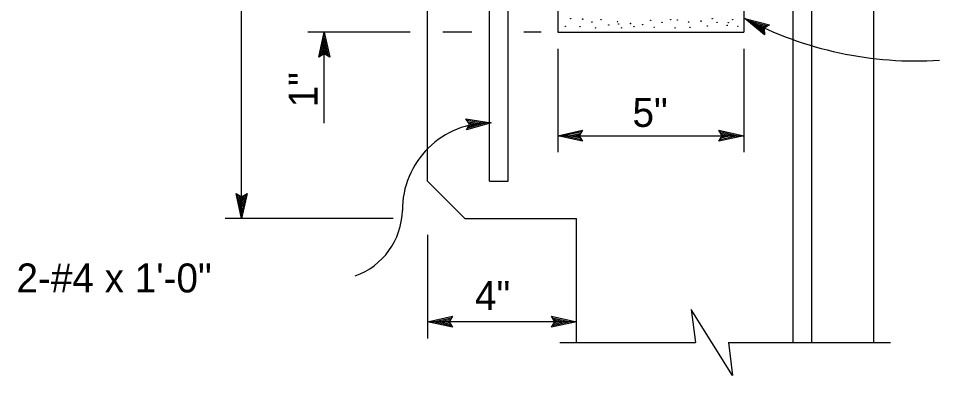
# Model space of a CAD drawing. Extents: x -893 to 867, y -474 to 712.
# Drawn here: x -25.6 to 197.3, y -277.1 to -190.8 of the extents above; entities that cross this region are included whole.
import ezdxf

# ---------------------------------------------------------------- set-up
doc = ezdxf.new("R2010")
doc.units = 0
for name, color, linetype in [('56 Stage 3 Anno', 7, 'Continuous'), ('57 Undefined', 7, 'Continuous'), ('59 Sndwall Anno', 7, 'Continuous'), ('60 Nongeo Data', 7, 'Continuous')]:
    doc.layers.add(name, color=color, linetype=linetype)

msp = doc.modelspace()

# ---------------------------------------------------------------- linework, layer by layer
at = {"layer": '56 Stage 3 Anno'}
for p, q in [((28.42, -239.11), (28.42, -113.11)), ((154.95, -194.72), (150.22, -190.79)), ((150.22, -190.79), (150.22, -190.79)), ((150.22, -190.79), (156.17, -192.34)), ((154.92, -194.3), (151.45, -191.42)), ((151.46, -191.42), (155.8, -192.55)), ((154.88, -193.88), (152.68, -192.05)), ((152.68, -192.05), (155.48, -192.78)), ((154.88, -193.49), (153.91, -192.68)), ((153.91, -192.68), (155.11, -192.99)), ((156.17, -192.34), (154.85, -193.16)), ((154.85, -193.16), (154.95, -194.72)), ((156.17, -192.34), (156.17, -192.34)), ((69.22, -194.11), (44.42, -194.11)), ((47.08, -200.11), (48.42, -194.11)), ((47.43, -199.89), (48.42, -195.49)), ((48.42, -216.09), (48.42, -194.11)), ((48.42, -194.11), (48.42, -194.11)), ((48.42, -194.11), (49.75, -200.11)), ((48.42, -195.5), (49.39, -199.87)), ((84.14, -194.11), (77.1, -194.11)), ((100.92, -194.11), (96.68, -194.11)), ((154.95, -194.72), (154.95, -194.72)), ((47.79, -199.66), (48.42, -196.87)), ((48.14, -199.48), (48.41, -198.25)), ((48.41, -198.25), (48.68, -199.46)), ((48.42, -196.87), (49.04, -199.69)), ((104.92, -198.11), (104.92, -223.11)), ((149.92, -198.11), (149.92, -223.11)), ((48.42, -199.31), (47.08, -200.11)), ((47.08, -200.11), (47.08, -200.11)), ((49.75, -200.11), (48.42, -199.31)), ((49.75, -200.11), (49.75, -200.11)), ((83.58, -216.33), (82.69, -215.04)), ((82.69, -215.04), (82.69, -215.04)), ((82.69, -215.04), (88.77, -216)), ((88.77, -216), (82.86, -217.71)), ((82.93, -215.38), (87.39, -216.09)), ((87.38, -216.09), (83.07, -217.33)), ((83.19, -215.73), (86.01, -216.17)), ((86.01, -216.17), (83.23, -216.98)), ((83.39, -216.06), (84.63, -216.26)), ((88.77, -216), (88.77, -216)), ((82.86, -217.71), (83.58, -216.33)), ((82.86, -217.71), (82.86, -217.71)), ((84.63, -216.26), (83.44, -216.6)), ((104.92, -219.11), (110.92, -217.78)), ((104.92, -219.11), (110.92, -217.78)), ((106.31, -219.1), (110.68, -218.13)), ((106.31, -219.1), (110.68, -218.13)), ((110.92, -217.78), (110.12, -219.11)), ((110.92, -217.78), (110.12, -219.11)), ((110.92, -217.78), (110.92, -217.78)), ((110.92, -217.78), (110.92, -217.78)), ((144.72, -219.11), (143.92, -217.77)), ((143.92, -217.77), (143.92, -217.77)), ((143.92, -217.77), (149.92, -219.11)), ((144.13, -218.12), (148.54, -219.11)), ((104.92, -219.11), (149.92, -219.11)), ((110.92, -220.45), (104.92, -219.11)), ((104.92, -219.11), (104.92, -219.11)), ((110.92, -220.45), (104.92, -219.11)), ((104.92, -219.11), (104.92, -219.11)), ((110.7, -220.09), (106.3, -219.11)), ((110.7, -220.09), (106.3, -219.11)), ((107.68, -219.11), (110.51, -218.48)), ((107.68, -219.11), (110.51, -218.48)), ((110.47, -219.73), (107.68, -219.11)), ((110.47, -219.73), (107.68, -219.11)), ((109.06, -219.11), (110.27, -218.84)), ((109.06, -219.11), (110.27, -218.84)), ((110.29, -219.38), (109.06, -219.11)), ((110.29, -219.38), (109.06, -219.11)), ((110.12, -219.11), (110.92, -220.45)), ((110.12, -219.11), (110.92, -220.45)), ((110.92, -220.45), (110.92, -220.45)), ((110.92, -220.45), (110.92, -220.45)), ((149.92, -219.11), (143.92, -220.44)), ((143.92, -220.44), (144.72, -219.11)), ((143.92, -220.44), (143.92, -220.44)), ((148.53, -219.11), (144.15, -220.08)), ((147.15, -219.1), (144.33, -219.73)), ((144.37, -218.48), (147.15, -219.1)), ((144.54, -218.83), (145.77, -219.1)), ((145.77, -219.1), (144.56, -219.37)), ((149.92, -219.11), (149.92, -219.11)), ((28.42, -239.11), (27.09, -233.11)), ((27.09, -233.11), (27.09, -233.11)), ((27.09, -233.11), (28.42, -233.91)), ((28.41, -237.71), (27.45, -233.34)), ((28.42, -236.34), (27.79, -233.52)), ((28.42, -234.96), (28.15, -233.75)), ((28.42, -233.91), (29.76, -233.11)), ((29.76, -233.11), (28.42, -239.11)), ((29.4, -233.32), (28.42, -237.73)), ((29.04, -233.56), (28.42, -236.34)), ((28.7, -233.73), (28.42, -234.96)), ((29.76, -233.11), (29.76, -233.11)), ((65.09, -239.11), (24.42, -239.11)), ((28.42, -239.11), (28.42, -239.11)), ((73.42, -243.11), (73.42, -268.11)), ((73.42, -264.11), (79.42, -262.78)), ((73.42, -264.11), (79.42, -262.78)), ((79.42, -262.78), (78.62, -264.11)), ((79.42, -262.78), (78.62, -264.11)), ((79.42, -262.78), (79.42, -262.78)), ((79.42, -262.78), (79.42, -262.78)), ((104.22, -264.11), (103.42, -262.77)), ((103.42, -262.77), (103.42, -262.77)), ((103.42, -262.77), (109.42, -264.11)), ((104.22, -264.11), (103.42, -262.77)), ((103.42, -262.77), (103.42, -262.77)), ((103.42, -262.77), (109.42, -264.11)), ((109.42, -264.11), (73.42, -264.11)), ((79.42, -265.44), (73.42, -264.11)), ((73.42, -264.11), (73.42, -264.11)), ((79.42, -265.44), (73.42, -264.11)), ((73.42, -264.11), (73.42, -264.11)), ((79.2, -265.09), (74.8, -264.11)), ((79.2, -265.09), (74.8, -264.11)), ((74.81, -264.1), (79.18, -263.13)), ((74.81, -264.1), (79.18, -263.13)), ((76.18, -264.11), (79.01, -263.48)), ((76.18, -264.11), (79.01, -263.48)), ((78.97, -264.73), (76.18, -264.11)), ((78.97, -264.73), (76.18, -264.11)), ((77.56, -264.11), (78.77, -263.84)), ((77.56, -264.11), (78.77, -263.84)), ((78.79, -264.38), (77.56, -264.11)), ((78.79, -264.38), (77.56, -264.11)), ((78.62, -264.11), (79.42, -265.44)), ((78.62, -264.11), (79.42, -265.44)), ((109.42, -264.11), (103.42, -265.44)), ((103.42, -265.44), (104.22, -264.11)), ((109.42, -264.11), (103.42, -265.44)), ((103.42, -265.44), (104.22, -264.11)), ((103.63, -263.12), (108.04, -264.1)), ((103.63, -263.12), (108.04, -264.1)), ((108.03, -264.11), (103.65, -265.08)), ((108.03, -264.11), (103.65, -265.08)), ((106.65, -264.1), (103.83, -264.73)), ((106.65, -264.1), (103.83, -264.73)), ((103.87, -263.48), (106.65, -264.1)), ((103.87, -263.48), (106.65, -264.1)), ((104.04, -263.83), (105.27, -264.1)), ((104.04, -263.83), (105.27, -264.1)), ((105.27, -264.1), (104.06, -264.37)), ((105.27, -264.1), (104.06, -264.37)), ((109.42, -264.11), (109.42, -264.11)), ((109.42, -264.11), (109.42, -264.11)), ((79.42, -265.44), (79.42, -265.44)), ((79.42, -265.44), (79.42, -265.44)), ((103.42, -265.44), (103.42, -265.44)), ((103.42, -265.44), (103.42, -265.44))]:
    msp.add_line(p, q, dxfattribs=at)
for centre, radius, start, end in [((191.81, -111.79), 89.27, 242.2374, 273.543), ((88.38, -237.09), 21.06, 88.9484, 180.2679), ((50.14, -236.83), 17.18, 289.5709, 358.7775)]:
    msp.add_arc(centre, radius, start, end, dxfattribs=at)
at = {"layer": '59 Sndwall Anno'}
for centre in [(108.02, -190.85), (110.98, -190.94), (113.18, -191.61), (115.37, -191.04), (119.38, -191.52), (127.4, -191.23), (130.17, -191.71), (132.27, -191.04), (133.89, -191.13), (136.57, -191.61), (139.62, -191.42), (142.3, -190.85), (143.44, -191.71), (147.26, -191.04), (106.78, -192.66), (110.31, -192.76), (114.04, -193.04), (117.28, -192.38), (119.67, -192.09), (120.34, -193.04), (122.53, -191.99), (123.39, -192.76), (125.49, -192.28), (128.26, -192.95), (133.32, -193.04), (136.95, -192.95), (141.15, -192.57), (145.92, -192.47), (146.21, -191.8), (148.5, -192.66)]:
    msp.add_circle(centre, 0.05, dxfattribs=at)
at = {"layer": '60 Nongeo Data'}
for p, q in [((104.92, -113.11), (104.92, -194.11)), ((149.92, -113.11), (149.92, -194.11)), ((73.42, -230.11), (73.42, -122.11)), ((88.42, -230.11), (88.42, -122.11)), ((92.92, -230.11), (92.92, -122.11)), ((161.92, -269.11), (161.92, -122.11)), ((166.42, -269.11), (166.42, -122.11)), ((181.42, -269.11), (181.42, -122.11)), ((104.92, -194.11), (149.92, -194.11)), ((82.42, -239.11), (73.42, -230.11)), ((88.42, -230.11), (92.92, -230.11)), ((82.42, -239.11), (109.42, -239.11)), ((109.42, -269.11), (109.42, -239.11)), ((105.42, -269.11), (138.24, -269.11)), ((146.24, -269.11), (185.42, -269.11))]:
    msp.add_line(p, q, dxfattribs=at)
msp.add_lwpolyline([(146.24, -269.11), (147.24, -277.11), (137.24, -261.11), (138.24, -269.11)], dxfattribs=at)

# ---------------------------------------------------------------- texts
at = {"layer": '57 Undefined'}
msp.add_text('1"', height=7, rotation=90, dxfattribs=at).set_placement((46.79, -212.28))
for s, p in [('5"', (123.01, -216.99)), ('2-#4 x 1\'-0"', (-26.07, -257.01)), ('4"', (84.89, -261.27))]:
    msp.add_text(s, height=7, dxfattribs=at).set_placement(p)

doc.saveas('drawing.dxf')
